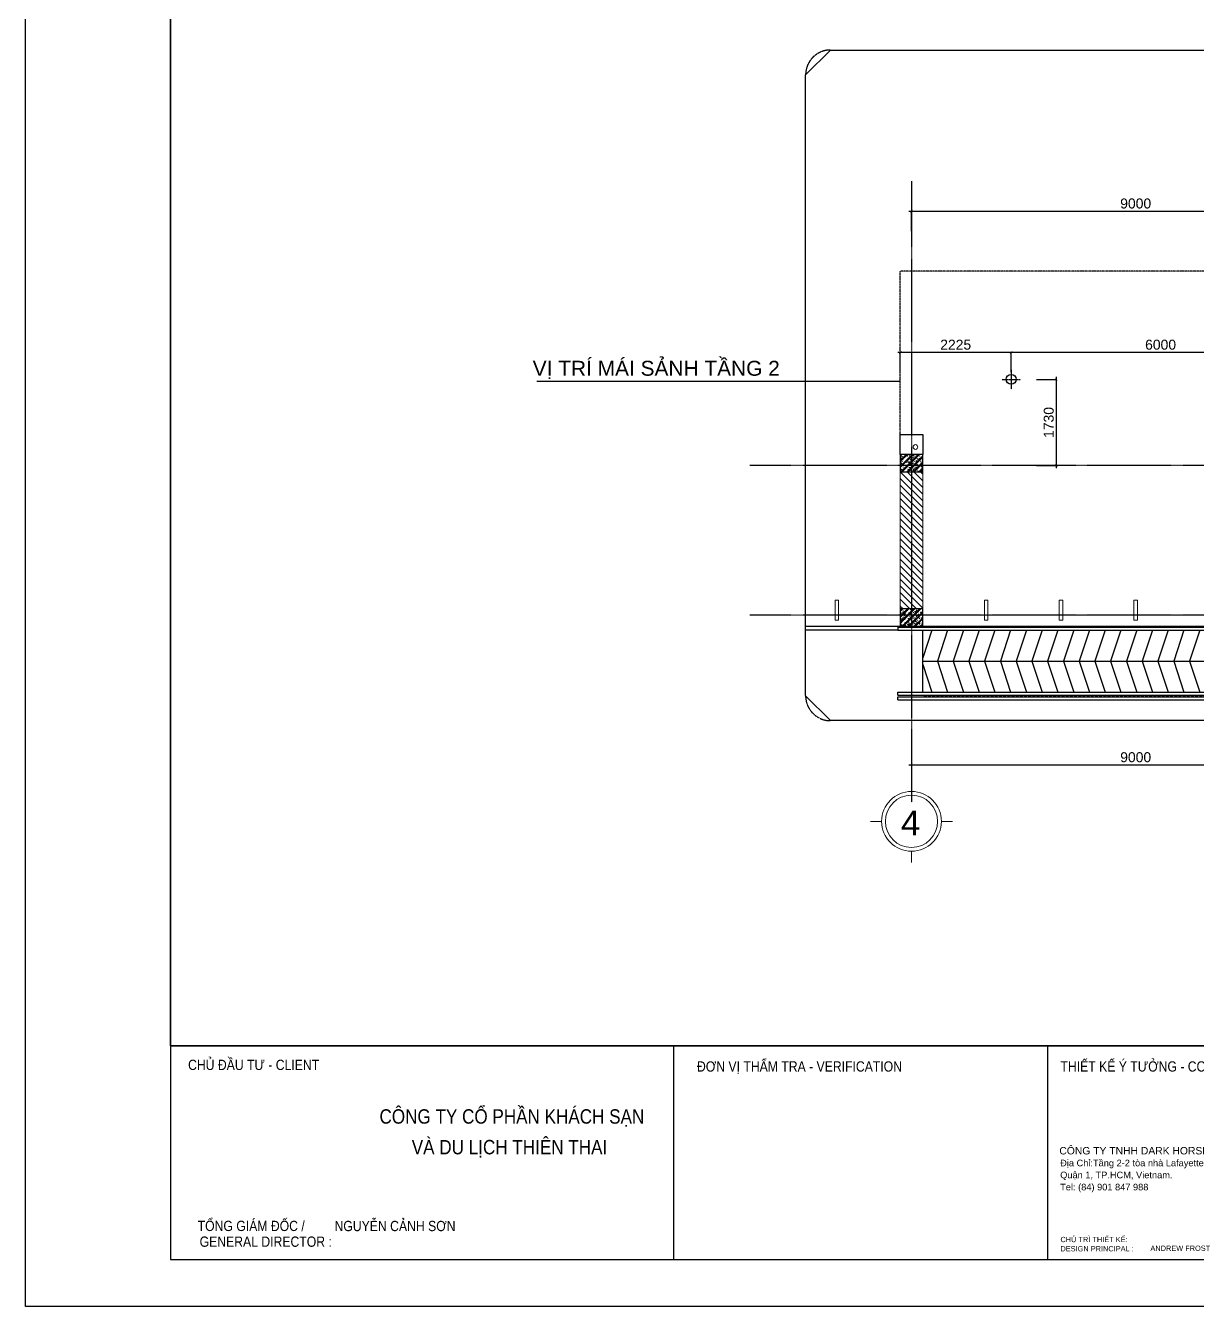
# Model space of a CAD drawing. Extents: x 134921 to 2525442, y -280073 to 23449.
# Drawn here: x 134921 to 158438, y -25556 to 150 of the extents above; entities that cross this region are included whole.
import ezdxf
from ezdxf.enums import TextEntityAlignment as Align
from ezdxf.xclip import XClip

# ---------------------------------------------------------------- set-up
doc = ezdxf.new("R2010")
doc.units = 0
doc.header["$XCLIPFRAME"] = 2
doc.header["$PDMODE"] = 3
doc.header["$PDSIZE"] = 100
for name, pattern in [('DASH2', [0.375, 0.25, -0.125]), ('HIDDEN', [0.375, 0.25, -0.125]), ('X_GRID$0$CENTER', [2, 1.25, -0.25, 0.25, -0.25])]:
    doc.linetypes.add(name, pattern=pattern)
doc.layers.get('0').update_dxf_attribs({"linetype": 'CONTINUOUS'})
doc.layers.get('Defpoints').update_dxf_attribs({"linetype": 'CONTINUOUS'})
for name, color, linetype, lineweight in [('A - Hatch', 251, 'CONTINUOUS', 5), ('A-ARROW', 4, 'CONTINUOUS', 20), ('A-GLAZ', 1, 'CONTINUOUS', 5), ('A-MULLION', 7, 'CONTINUOUS', 20), ('A-WALL', 4, 'CONTINUOUS', 20), ('DIA HINH', 8, 'CONTINUOUS', 5), ('dims', 1, 'CONTINUOUS', 18), ('Kitchen_Equipment', 2, 'CONTINUOUS', 0), ('PL01$0$door', 1, 'CONTINUOUS', 18), ('PL01$0$htch', 8, 'CONTINUOUS', 9), ('TEXT', 7, 'CONTINUOUS', 5), ('X_GRID$0$symb', 6, 'CONTINUOUS', 25), ('X_LANDSCAPE$0$CAY', 84, 'CONTINUOUS', 5)]:
    doc.layers.add(name, color=color, linetype=linetype, lineweight=lineweight)
for name, color, linetype in [('CDC -TEXT KHUNG', 7, 'CONTINUOUS'), ('CDC-BETONG', 2, 'CONTINUOUS'), ('CDC-KHUNGTEN', 7, 'CONTINUOUS'), ('chuyen-chi-tiet', 30, 'CONTINUOUS'), ('dim-kich-thuoc', 6, 'CONTINUOUS'), ('frame', 7, 'CONTINUOUS'), ('I-DETL-PATT', 252, 'CONTINUOUS'), ('manh', 8, 'CONTINUOUS'), ('PL01$0$col', 5, 'CONTINUOUS'), ('PL01$0$I-DETL-PATT', 252, 'CONTINUOUS'), ('Title block A3$0$ttbk', 1, 'CONTINUOUS'), ('X_GRID$0$A-GRID 1', 253, 'X_GRID$0$CENTER')]:
    doc.layers.add(name, color=color, linetype=linetype)
doc.styles.add('Arial', font='arial.ttf')
doc.styles.add('KT CDC', font='arial.ttf', dxfattribs={"width": 0.85, "height": 200})
doc.styles.add('TEXT', font='VHARIAL_1.TTF')
doc.styles.add('TEXT1', font='VHARIAL_1.TTF', dxfattribs={"width": 0.85, "height": 200})
doc.styles.add('Title block A3$0$Arial', font='arial.ttf')
doc.dimstyles.new('Copy of KT-150', dxfattribs={"dimscale": 150, "dimtxt": 2, "dimasz": 0.5, "dimexe": 0, "dimexo": 0, "dimgap": 0.5, "dimtad": 1, "dimrnd": 5, "dimdsep": 46, "dimtxsty": 'TEXT', "dimblk": 'ARCHTICK', "dimcen": 0, "dimdle": 0.5, "dimclrd": 24, "dimclre": 24, "dimclrt": 7, "dimadec": 0, "dimazin": 0, "dimtfac": 0.005556, "dimtix": 1, "dimtmove": 2, "dimatfit": 3, "dimfxl": 1, "dimtolj": 1, "dimtzin": 0, "dimarcsym": 1})

# ---------------------------------------------------------------- blocks, each defined once
blk = doc.blocks.new('_ArchTick')
at = {"color": 0, "linetype": 'ByBlock', "const_width": 0.15}
blk.add_lwpolyline([(-0.5, -0.5), (0.5, 0.5)], dxfattribs=at)
blk = doc.blocks.new('*D59')
at = {"layer": 'Defpoints', "color": 0, "transparency": 16777216}
for p in [(161700, -3573), (161700, -5877), (152700, -6038)]:
    blk.add_point(p, dxfattribs=at)
at = {"layer": 'DIA HINH', "color": 24, "lineweight": -2, "transparency": 16777216}
for p, q in [((152650, -3573), (161750, -3573)), ((152700, -3973), (152700, -3573)), ((161700, -3973), (161700, -3573))]:
    blk.add_line(p, q, dxfattribs=at)
at = {"layer": 'DIA HINH', "color": 24, "lineweight": -2, "transparency": 16777216, "xscale": 50, "yscale": 50, "zscale": 50, "rotation": 180}
blk.add_blockref('_ArchTick', (152700, -3573), dxfattribs=at)
at = {"layer": 'DIA HINH', "color": 24, "lineweight": -2, "transparency": 16777216, "xscale": 50, "yscale": 50, "zscale": 50}
blk.add_blockref('_ArchTick', (161700, -3573), dxfattribs=at)
at = {"layer": 'DIA HINH', "color": 7, "transparency": 16777216, "insert": (157200, -3421), "char_height": 200, "attachment_point": 5, "style": 'TEXT'}
blk.add_mtext('\\A1;9000', dxfattribs=at)
blk = doc.blocks.new('PL01$0$X-ColumnGrid-1$0$C3545')
at = {"layer": 'PL01$0$htch', "ltscale": 5}
h = blk.add_hatch(dxfattribs=at)
h.set_pattern_fill('1BETONG2-BOP', color=256, scale=20, style=0, pattern_type=2)
h.set_pattern_definition([(50, (96209.34, 47291.99), (143.452, -12.5504), [15, -165]), (355, (96209.34, 47292), (-27.7503, 150.4384), [12, -132]), (100.4514, (96221.3, 47290.95), (115.702, 137.888), [12.748, -140.2284]), (46.1842, (96209.34, 47332), (213.448, -33.104), [22.5, -247.5]), (96.6356, (96227.13, 47329.23), (186.9325, 194.8236), [19.122, -210.3426]), (351.1842, (96209.34, 47332), (186.9324, 194.824), [18, -198]), (21, (96229.34, 47321.99), (119.3814, -80.5238), [15, -165]), (226, (96229.34, 47322), (134.3764, -73.108), [12, -132]), (71.4514, (96239.29, 47315.28), (168.0445, 64.506), [12.748, -140.2284]), (67.5, (96209.34, 47291.993), (-31.18324, 58.8749), [0, -130.4, 0, -134, 0, -132.5]), (4.5, (96209.34, 47291.99), (56.6702, 76.02064), [0, -76.4, 0, -127.4, 0, -50.5]), (327.5, (96164.74, 47291.993), (106.7645, -4.51097), [0, -50, 0, -156, 0, -207]), (317.5, (96144.74, 47291.99), (116.6372, 20.021), [0, -65, 0, -103.6, 0, -147]), (315, (96209.34, 47291.99), (60.1041, 60.1041), []), (315, (96209.34, 47316.49), (60.1041, 60.1041), [])])
h.paths.add_polyline_path([(89575, 45225), (89225, 45225), (89225, 44775), (89575, 44775)])
at = {"layer": 'CDC-BETONG', "ltscale": 5}
blk.add_lwpolyline([(89225, 44775), (89575, 44775), (89575, 45225), (89225, 45225)], close=True, dxfattribs=at)
blk = doc.blocks.new('PL01$0$X_COLUMN UPPER GROUND')
at = {"layer": 'PL01$0$col', "rotation": 294.0803557744681}
for p in [(598939, 1312106), (600203, 1309276)]:
    blk.add_blockref('PL01$0$X-ColumnGrid-1$0$C3545', p, dxfattribs=at)
blk = doc.blocks.new('duong-doc')
at = {"layer": 'I-DETL-PATT', "ltscale": 2}
for p, q in [((1900597, 1056468), (1900597, 1056408)), ((1901097, 1055168), (1901097, 1056408)), ((1909249, 1056488), (1910097, 1056488)), ((1910097, 1056468), (1910097, 1056488)), ((1910097, 1056488), (1910097, 1056468)), ((1910097, 1056408), (1910097, 1055168)), ((1910297, 1056468), (1910297, 1056408)), ((1901097, 1055788), (1910097, 1055788)), ((1900597, 1055068), (1910337, 1055068)), ((1900597, 1055008), (1910277, 1055008)), ((1910097, 1055108), (1910097, 1055087)), ((1910277, 1055008), (1910277, 1053588)), ((1910297, 1055168), (1910297, 1055108)), ((1910297, 1055148), (1910297, 1055088)), ((1910297, 1055148), (1922989, 1055148)), ((1910337, 1055068), (1910337, 1053588)), ((1910357, 1055088), (1910357, 1053648)), ((1913355, 1055148), (1913355, 1053648)), ((1919519, 1055148), (1919519, 1053648)), ((1910357, 1054848), (1916603, 1054848)), ((1916663, 1054848), (1922668, 1054848)), ((1910357, 1054548), (1916603, 1054548)), ((1916663, 1054548), (1922368, 1054548)), ((1910357, 1054248), (1916603, 1054248)), ((1916663, 1054248), (1922068, 1054248)), ((1910357, 1053948), (1916603, 1053948)), ((1916663, 1053948), (1921768, 1053948)), ((1910277, 1053588), (1910337, 1053588)), ((1910357, 1053648), (1910357, 1053588)), ((1910357, 1053648), (1916603, 1053648)), ((1916663, 1053648), (1921593, 1053648))]:
    blk.add_line(p, q, dxfattribs=at)
at = {"layer": 'I-DETL-PATT', "linetype": 'HIDDEN', "ltscale": 2}
for q in [(1901097, 1055108), (1910357, 1055088)]:
    blk.add_line((1901097, 1055088), q, dxfattribs=at)
at = {"layer": 'I-DETL-PATT'}
for p, q in [((1910357, 1053648), (1910357, 1053348)), ((1910357, 1053348), (1921847, 1053348))]:
    blk.add_line(p, q, dxfattribs=at)
at = {"layer": 'I-DETL-PATT', "ltscale": 2}
for points in [[(1900597, 1056468), (1910297, 1056468)], [(1900597, 1056408), (1910297, 1056408)], [(1901281, 1056408), (1901097, 1055856)], [(1901597, 1056408), (1901391, 1055788), (1901597, 1055168)], [(1901914, 1056408), (1901707, 1055788), (1901914, 1055168)], [(1902230, 1056408), (1902023, 1055788), (1902230, 1055168)], [(1902546, 1056408), (1902339, 1055788), (1902546, 1055168)], [(1902862, 1056408), (1902656, 1055788), (1902862, 1055168)], [(1903179, 1056408), (1902972, 1055788), (1903179, 1055168)], [(1903495, 1056408), (1903288, 1055788), (1903495, 1055168)], [(1903811, 1056408), (1903604, 1055788), (1903811, 1055168)], [(1904127, 1056408), (1903921, 1055788), (1904127, 1055168)], [(1904444, 1056408), (1904237, 1055788), (1904444, 1055168)], [(1904760, 1056408), (1904553, 1055788), (1904760, 1055168)], [(1905076, 1056408), (1904869, 1055788), (1905076, 1055168)], [(1905392, 1056408), (1905186, 1055788), (1905392, 1055168)], [(1905708, 1056408), (1905502, 1055788), (1905708, 1055168)], [(1906025, 1056408), (1905818, 1055788), (1906025, 1055168)], [(1906341, 1056408), (1906134, 1055788), (1906341, 1055168)], [(1906657, 1056408), (1906450, 1055788), (1906657, 1055168)], [(1906973, 1056408), (1906767, 1055788), (1906973, 1055168)], [(1907290, 1056408), (1907083, 1055788), (1907290, 1055168)], [(1907606, 1056408), (1907399, 1055788), (1907606, 1055168)], [(1907922, 1056408), (1907715, 1055788), (1907922, 1055168)], [(1908238, 1056408), (1908032, 1055788), (1908238, 1055168)], [(1908554, 1056408), (1908348, 1055788), (1908554, 1055168)], [(1908871, 1056408), (1908664, 1055788), (1908871, 1055168)], [(1909187, 1056408), (1908980, 1055788), (1909187, 1055168)], [(1909503, 1056408), (1909297, 1055788), (1909503, 1055168)], [(1909819, 1056408), (1909613, 1055788), (1909819, 1055168)], [(1910097, 1056293), (1909929, 1055788), (1910097, 1055283)], [(1901097, 1055720), (1901281, 1055168)], [(1900597, 1055108), (1900597, 1055168)], [(1900597, 1055168), (1910297, 1055168)], [(1900597, 1055108), (1910297, 1055108)], [(1900597, 1055008), (1900597, 1055068)]]:
    blk.add_lwpolyline(points, dxfattribs=at)
at = {"layer": 'I-DETL-PATT', "const_width": 100}
for points in [[(1913355, 1055148), (1913355, 1054948)], [(1919519, 1055148), (1919519, 1054948)]]:
    blk.add_lwpolyline(points, dxfattribs=at)
at = {"layer": 'I-DETL-PATT', "ltscale": 2}
blk.add_lwpolyline([(1916603, 1053588), (1916603, 1055148), (1916663, 1055148), (1916663, 1053588)], close=True, dxfattribs=at)
at = {"layer": 'I-DETL-PATT'}
for points in [[(1913355, 1053648, 0, 300, 0), (1913355, 1053848, 300, 300, 0)], [(1919519, 1053648, 0, 300, 0), (1919519, 1053848, 300, 300, 0)]]:
    blk.add_lwpolyline(points, format="xyseb", dxfattribs=at)
blk = doc.blocks.new('PL01$0$EX-PL01')
at = {"layer": 'A - Hatch'}
h = blk.add_hatch(dxfattribs=at)
h.set_pattern_fill('ANSI31', color=256, scale=30, angle=90)
h.set_pattern_definition([(135, (-212925.48, 65905.13), (-67.35192, -67.35192), [])])
h.paths.add_polyline_path([(-60000, 57100), (-60225, 57100), (-60225, 54350), (-60000, 54350)])
h.paths.add_polyline_path([(-60225, 57100), (-60450, 57100), (-60450, 54350), (-60225, 54350)])
at = {"layer": 'A-GLAZ', "ltscale": 2}
blk.add_line((-54543, 54225), (-60000, 54225), dxfattribs=at)
at = {"layer": 'A-MULLION', "ltscale": 2}
for points in [[(-61760, 54525), (-61690, 54525), (-61690, 54125), (-61760, 54125)], [(-58760, 54525), (-58690, 54525), (-58690, 54125), (-58760, 54125)], [(-57260, 54525), (-57190, 54525), (-57190, 54125), (-57260, 54125)], [(-55760, 54525), (-55690, 54525), (-55690, 54125), (-55760, 54125)]]:
    blk.add_lwpolyline(points, close=True, dxfattribs=at)
at = {"layer": 'A-WALL', "ltscale": 2}
blk.add_lwpolyline([(-60000, 57450), (-60000, 54000), (-60450, 54000), (-60450, 57450), (-60000, 57450)], dxfattribs=at)
at = {"layer": 'PL01$0$door'}
blk.add_line((-60450, 54225), (-68907, 54225), dxfattribs=at)
at = {"layer": 'PL01$0$I-DETL-PATT'}
for p, q in [((-69132, 54000), (-51848, 54000)), ((-69132, 53925), (-60500, 53925))]:
    blk.add_line(p, q, dxfattribs=at)
at = {"rotation": 335.9196442255319}
blk.add_blockref('PL01$0$X_COLUMN UPPER GROUND', (-1187403, -806866), dxfattribs=at)
at = {"layer": 'Kitchen_Equipment', "linetype": 'ByBlock'}
blk.add_blockref('duong-doc', (-1961097, -1002488), dxfattribs=at)
blk = doc.blocks.new('*D64')
at = {"layer": 'Defpoints', "color": 0, "transparency": 16777216}
for p in [(162019, -8680), (160642, -11245), (149453, -11680), (159020, -11679), (188969, -11680)]:
    blk.add_point(p, dxfattribs=at)
at = {"layer": 'DIA HINH', "color": 24, "lineweight": -2, "transparency": 16777216}
blk.add_arc((159019, -11680), 1681, 0, 45, dxfattribs=at)
at = {"layer": 'DIA HINH', "color": 24, "lineweight": -2, "transparency": 16777216, "xscale": 50, "yscale": 50, "zscale": 50}
for p, rotation in [((160207, -10492), 135.0000093092421), ((160699, -11680), 270.0000000000075)]:
    blk.add_blockref('_ArchTick', p, dxfattribs=dict(at, rotation=rotation))
at = {"layer": 'DIA HINH', "color": 7, "transparency": 16777216, "insert": (160712, -10979), "char_height": 200, "attachment_point": 5, "rotation": 292.5, "style": 'TEXT'}
blk.add_mtext('\\A1;45°', dxfattribs=at)
blk = doc.blocks.new('*D65')
at = {"layer": 'Defpoints', "color": 0, "transparency": 16777216}
for p in [(180019, -8680), (177696, -11499), (149453, -11680), (188969, -11680), (176794, -11905)]:
    blk.add_point(p, dxfattribs=at)
at = {"layer": 'dim-kich-thuoc', "color": 24, "lineweight": -2, "transparency": 16777216}
blk.add_arc((177019, -11680), 702, 0, 45, dxfattribs=at)
at = {"layer": 'dim-kich-thuoc', "color": 24, "lineweight": -2, "transparency": 16777216, "xscale": 75, "yscale": 75, "zscale": 75}
for p, rotation in [((177515, -11184), 135.0000093092364), ((177720, -11680), 270.0000000000074)]:
    blk.add_blockref('_ArchTick', p, dxfattribs=dict(at, rotation=rotation))
at = {"layer": 'dim-kich-thuoc', "color": 7, "transparency": 16777216, "insert": (177877, -11325), "char_height": 300, "attachment_point": 5, "rotation": 292.5, "style": 'TEXT'}
blk.add_mtext('\\A1;45°', dxfattribs=at)
blk = doc.blocks.new('denhat1')
blk.add_circle((0, 2), 100)
at = {"layer": 'X_GRID$0$A-GRID 1'}
for p, q in [((-187, 2), (187, 2)), ((0, 194), (0, -194))]:
    blk.add_line(p, q, dxfattribs=at)
blk = doc.blocks.new('*D67')
at = {"layer": 'Defpoints', "color": 0, "transparency": 16777216}
for p in [(154700, -6407), (152475, -6881), (154700, -6881)]:
    blk.add_point(p, dxfattribs=at)
at = {"layer": 'DIA HINH', "color": 24, "lineweight": -2, "transparency": 16777216}
for p, q in [((152425, -6407), (154750, -6407)), ((152475, -6807), (152475, -6407)), ((154700, -6807), (154700, -6407))]:
    blk.add_line(p, q, dxfattribs=at)
at = {"layer": 'DIA HINH', "color": 24, "lineweight": -2, "transparency": 16777216, "xscale": 50, "yscale": 50, "zscale": 50, "rotation": 180}
blk.add_blockref('_ArchTick', (152475, -6407), dxfattribs=at)
at = {"layer": 'DIA HINH', "color": 24, "lineweight": -2, "transparency": 16777216, "xscale": 50, "yscale": 50, "zscale": 50}
blk.add_blockref('_ArchTick', (154700, -6407), dxfattribs=at)
at = {"layer": 'DIA HINH', "color": 7, "transparency": 16777216, "insert": (153588, -6255), "char_height": 200, "attachment_point": 5, "style": 'TEXT'}
blk.add_mtext('\\A1;2225', dxfattribs=at)
blk = doc.blocks.new('*D68')
at = {"layer": 'Defpoints', "color": 0, "transparency": 16777216}
for p in [(160700, -6407), (154700, -6881), (160700, -6757)]:
    blk.add_point(p, dxfattribs=at)
at = {"layer": 'DIA HINH', "color": 24, "lineweight": -2, "transparency": 16777216}
for p, q in [((154650, -6407), (160750, -6407)), ((154700, -6807), (154700, -6407)), ((160700, -6757), (160700, -6407))]:
    blk.add_line(p, q, dxfattribs=at)
at = {"layer": 'DIA HINH', "color": 24, "lineweight": -2, "transparency": 16777216, "xscale": 50, "yscale": 50, "zscale": 50, "rotation": 180}
blk.add_blockref('_ArchTick', (154700, -6407), dxfattribs=at)
at = {"layer": 'DIA HINH', "color": 24, "lineweight": -2, "transparency": 16777216, "xscale": 50, "yscale": 50, "zscale": 50}
blk.add_blockref('_ArchTick', (160700, -6407), dxfattribs=at)
at = {"layer": 'DIA HINH', "color": 7, "transparency": 16777216, "insert": (157700, -6255), "char_height": 200, "attachment_point": 5, "style": 'TEXT'}
blk.add_mtext('\\A1;6000', dxfattribs=at)
blk = doc.blocks.new('*D74')
at = {"layer": 'Defpoints', "color": 0, "transparency": 16777216}
for p in [(154888, -6950), (155608, -6950), (155012, -8680)]:
    blk.add_point(p, dxfattribs=at)
at = {"layer": 'DIA HINH', "color": 24, "lineweight": -2, "transparency": 16777216}
for p, q in [((155608, -8730), (155608, -6900)), ((155208, -6950), (155608, -6950)), ((155208, -8680), (155608, -8680))]:
    blk.add_line(p, q, dxfattribs=at)
at = {"layer": 'DIA HINH', "color": 24, "lineweight": -2, "transparency": 16777216, "xscale": 50, "yscale": 50, "zscale": 50}
for p, rotation in [((155608, -6950), 90), ((155608, -8680), 270)]:
    blk.add_blockref('_ArchTick', p, dxfattribs=dict(at, rotation=rotation))
at = {"layer": 'DIA HINH', "color": 7, "transparency": 16777216, "insert": (155456, -7815), "char_height": 200, "attachment_point": 5, "rotation": 90, "style": 'TEXT'}
blk.add_mtext('\\A1;1730', dxfattribs=at)
blk = doc.blocks.new('trujc')
at = {"layer": 'A-ARROW'}
blk.add_circle((762517, 1254561), 1050, dxfattribs=at)
at = {"layer": 'dims'}
for p, q in [((762517, 1256211), (762517, 1255761)), ((760867, 1254561), (761317, 1254561)), ((764167, 1254561), (763717, 1254561)), ((762517, 1252911), (762517, 1253361))]:
    blk.add_line(p, q, dxfattribs=at)
blk.add_circle((762517, 1254561), 1200, dxfattribs=at)
blk = doc.blocks.new('*D76')
at = {"layer": 'Defpoints', "color": 0, "transparency": 16777216}
for p in [(152700, -13800), (161700, -13800), (161700, -14687)]:
    blk.add_point(p, dxfattribs=at)
at = {"layer": 'DIA HINH', "color": 24, "lineweight": -2, "transparency": 16777216}
for p, q in [((152700, -14287), (152700, -14687)), ((161700, -14287), (161700, -14687)), ((152650, -14687), (161750, -14687))]:
    blk.add_line(p, q, dxfattribs=at)
at = {"layer": 'DIA HINH', "color": 24, "lineweight": -2, "transparency": 16777216, "xscale": 50, "yscale": 50, "zscale": 50, "rotation": 180}
blk.add_blockref('_ArchTick', (152700, -14687), dxfattribs=at)
at = {"layer": 'DIA HINH', "color": 24, "lineweight": -2, "transparency": 16777216, "xscale": 50, "yscale": 50, "zscale": 50}
blk.add_blockref('_ArchTick', (161700, -14687), dxfattribs=at)
at = {"layer": 'DIA HINH', "color": 7, "transparency": 16777216, "insert": (157200, -14535), "char_height": 200, "attachment_point": 5, "style": 'TEXT'}
blk.add_mtext('\\A1;9000', dxfattribs=at)

msp = doc.modelspace()

# ---------------------------------------------------------------- linework, layer by layer
at = {"color": 4}
msp.add_lwpolyline([(137825.171, -24613.545), (203365.318, -24613.545), (203365.318, 22511.027), (137825.171, 22511.027)], close=True, dxfattribs=at)
msp.add_lwpolyline([(152475.476, -8055.13), (152925.476, -8055.13), (152925.476, -8455.13), (152475.476, -8455.13)], close=True)
at = {"layer": 'CDC-KHUNGTEN', "color": 4}
msp.add_line((137825.171, -20323.545), (203365.318, -20323.545), dxfattribs=at)
at = {"layer": 'CDC-KHUNGTEN', "color": 7}
for p, q in [((137825.171, -20323.545), (137825.171, -24613.545)), ((147924.543, -20323.545), (147924.543, -24613.545)), ((155433.048, -20323.545), (155433.048, -24613.545))]:
    msp.add_line(p, q, dxfattribs=at)
at = {"layer": 'chuyen-chi-tiet', "linetype": 'DASH2', "ltscale": 5}
msp.add_lwpolyline([(151075.269, -339.976), (186857.191, -339.976, -0.414213562), (187357.191, -839.976), (187357.191, -13299.752, -0.414213562), (186857.191, -13799.752), (151075.269, -13799.752, -0.414213562), (150575.269, -13299.752), (150575.269, -839.976, -0.414213562)], format="xyb", close=True, dxfattribs=at)
at = {"layer": 'Defpoints'}
msp.add_lwpolyline([(134920.621, -25556.171), (134920.621, 23448.829), (204303.121, 23448.829), (204303.121, -25556.171), (134920.621, -25556.171)], close=True, dxfattribs=at)
at = {"layer": 'manh', "linetype": 'DASH2', "ltscale": 10}
msp.add_line((152475.476, -8055.13), (152475.476, -4780.13), dxfattribs=at)
msp.add_lwpolyline([(185925.476, -8055.13), (185925.476, -4780.13), (152475.476, -4780.13)], dxfattribs=at)
at = {"layer": 'TEXT'}
msp.add_circle((152779.506, -8307.601), 46.95, dxfattribs=at)
at = {"layer": 'X_GRID$0$A-GRID 1', "ltscale": 10}
for p, q in [((152700.476, -2974.185), (152700.476, -15435.898)), ((188968.799, -8680.13), (149453.089, -8680.13)), ((188968.799, -11680.13), (149453.089, -11680.13))]:
    msp.add_line(p, q, dxfattribs=at)
at = {"layer": 'X_GRID$0$symb', "ltscale": 2}
msp.add_lwpolyline([(137825.171, 22511.027), (203365.318, 22511.027), (203365.318, -20323.545), (137825.171, -20323.545)], close=True, dxfattribs=at)

# ---------------------------------------------------------------- block references
msp.add_blockref('denhat1', (154700.476, -6951.497))
at = {"layer": 'DIA HINH'}
ref = msp.add_blockref('PL01$0$EX-PL01', (212925.476, -65905.13), dxfattribs=at)
XClip(ref).set_block_clipping_path([(-61850.2069655687, 65565.1539128858), (-26068.2850005853, 65565.1539128858), (-25568.2850005853, 65065.1539128858), (-25568.2850005853, 52605.377957233), (-26068.2850005853, 52105.377957233), (-61850.2069655687, 52105.377957233), (-62350.2069655687, 52605.377957233), (-62350.2069655687, 65065.1539128858)])
at = {"layer": 'X_LANDSCAPE$0$CAY', "xscale": 0.5, "yscale": 0.5, "zscale": 0.5}
msp.add_blockref('trujc', (-228557.897, -643101.573), dxfattribs=at)

# ---------------------------------------------------------------- texts
at = {"layer": 'CDC -TEXT KHUNG', "style": 'KT CDC', "width": 0.85}
for s, p in [('CHỦ ĐẦU TƯ - CLIENT', (138180.962, -20812.057)), ('ĐƠN VỊ THẨM TRA - VERIFICATION ', (148395.289, -20843.759)), ('THIẾT KẾ Ý TƯỞNG - CONCEPT DESIGN', (155690.666, -20843.759)), ('TỔNG GIÁM ÐỐC /                ', (138373.837, -24043.986)), ('NGUYỄN CẢNH SƠN', (141120.735, -24046.024)), ('GENERAL DIRECTOR :    ', (138413.513, -24360.05))]:
    msp.add_text(s, height=206.25, dxfattribs=at).set_placement(p)
at = {"layer": 'CDC -TEXT KHUNG', "color": 6, "style": 'KT CDC', "width": 0.85}
for s, p in [('CÔNG TY CỔ PHẦN KHÁCH SẠN', (144680.311, -21888.521)), ('VÀ DU LỊCH THIÊN THAI ', (144680.311, -22504.2))]:
    msp.add_text(s, height=288.75, dxfattribs=at).set_placement(p, align=Align.CENTER)
at = {"layer": 'frame', "color": 6, "ltscale": 2, "style": 'TEXT1'}
msp.add_text('4', height=500, dxfattribs=at).set_placement((152488, -16103.311))
at = {"layer": 'TEXT', "ltscale": 400, "style": 'Arial'}
msp.add_text('VỊ TRÍ MÁI SẢNH TẦNG 2', height=300, dxfattribs=at).set_placement((145098.074, -6877.694))
at = {"layer": 'Title block A3$0$ttbk', "color": 0, "style": 'Title block A3$0$Arial'}
for s, height, p in [('CÔNG TY TNHH DARK HORSE ARCHITECTURE', 148.50353, (155667.584, -22506.136)), ('Địa Chỉ:Tầng 2-2 tòa nhà Lafayette, Số 8 Phùng Khắc Khoan, Phường Đa Kao,', 132.58929, (155684.371, -22744.558)), ('Quận 1, TP.HCM, Vietnam. ', 132.58929, (155684.371, -22985.326)), ('Tel: (84) 901 847 988 ', 132.58929, (155684.371, -23227.928)), ('CHỦ TRÌ THIẾT KẾ:              ', 105.9453, (155689.569, -24266.779)), ('DESIGN PRINCIPAL :    ', 105.9453, (155689.569, -24451.802)), ('ANDREW FROST', 105.9453, (157495.665, -24442.171))]:
    msp.add_text(s, height=height, dxfattribs=at).set_placement(p)

# ---------------------------------------------------------------- dimensions: what is measured, and where the dimension line sits
at = {"layer": 'DIA HINH'}
for base, p1, p2, picture, middle in [((161700.476, -3573.367), (152700.476, -6037.876), (161700.476, -5876.711), '*D59', (157200.476, -3421.252)), ((154700.476, -6406.856), (152475.476, -6880.739), (154700.476, -6880.739), '*D67', (153587.976, -6254.742)), ((160700.476, -6406.856), (154700.476, -6880.739), (160700.476, -6757.484), '*D68', (157700.476, -6254.742)), ((161700.476, -14687.006), (152700.476, -13799.752), (161700.476, -13799.752), '*D76', (157200.476, -14534.892))]:
    dim = msp.add_linear_dim(base=base, p1=p1, p2=p2, dimstyle='Copy of KT-150', override={"dimscale": 100, "dimfxl": 4, "dimfxlon": 1}, dxfattribs=at)
    dim.commit()
    dim.dimension.update_dxf_attribs({"geometry": picture, "text_midpoint": middle})
dim = msp.add_linear_dim(base=(155608.015, -6949.952), p1=(155012.116, -8680.13), p2=(154887.564, -6949.952), angle=90, dimstyle='Copy of KT-150', override={"dimscale": 100, "dimfxl": 4, "dimfxlon": 1}, dxfattribs=at)
dim.commit()
dim.dimension.update_dxf_attribs({"geometry": '*D74', "text_midpoint": (155455.832, -7815.041)})
dim = msp.add_angular_dim_2l(base=(160642.192, -11245.11), line1=((162018.674, -8680.13), (159020.086, -11678.719)), line2=((188968.799, -11680.13), (149453.089, -11680.13)), dimstyle='Copy of KT-150', override={"dimscale": 100, "dimfxl": 4, "dimfxlon": 1}, dxfattribs=at)
dim.commit()
dim.dimension.update_dxf_attribs({"geometry": '*D64', "text_midpoint": (160711.679, -10978.865)})
at = {"layer": 'dim-kich-thuoc'}
dim = msp.add_angular_dim_2l(base=(177696.316, -11498.557), line1=((180018.674, -8680.13), (176793.675, -11905.13)), line2=((188968.799, -11680.13), (149453.089, -11680.13)), dimstyle='Copy of KT-150', override={"dimfxl": 30, "dimfxlon": 1}, dxfattribs=at)
dim.commit()
dim.dimension.update_dxf_attribs({"geometry": '*D65', "text_midpoint": (177877.055, -11324.577)})

# ---------------------------------------------------------------- leaders
at = {"layer": 'manh'}
msp.add_leader([(152475.476, -6990.5), (145180.36, -6990.5)], dimstyle='Copy of KT-150', override={"dimgap": 0.5, "dimtad": 0, "dimfxl": 4, "dimfxlon": 1}, dxfattribs=at)

doc.saveas('drawing.dxf')
